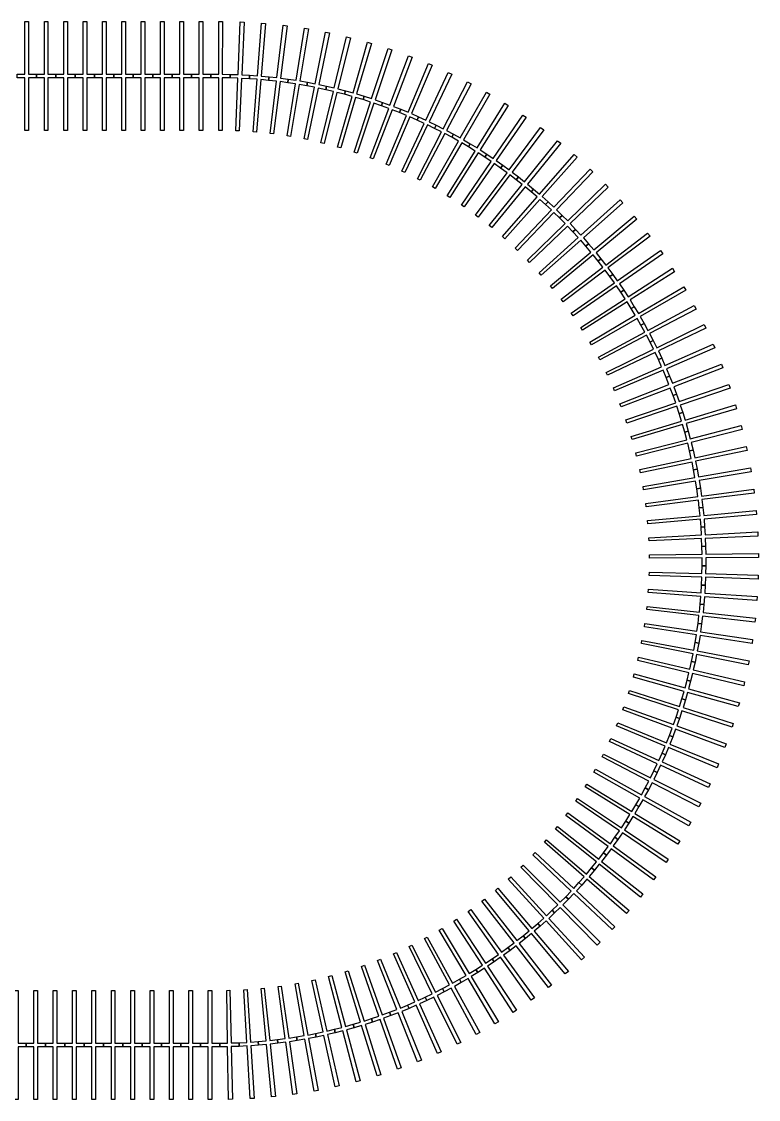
# Model space of a CAD drawing. Header units: metres. Extents: x 0 to 0.00122, y -0.00002 to 0.00042.
# Drawn here: x 0.0009182 to 0.0012225, y -0.0000225 to 0.0004225 of the extents above; entities that cross this region are included whole.
import ezdxf

# ---------------------------------------------------------------- set-up
doc = ezdxf.new("R2010")
doc.units = ezdxf.units.M

msp = doc.modelspace()

# ---------------------------------------------------------------- linework, layer by layer
for points in [[(0.00092432, 0.00039925), (0.00092107, 0.00039925), (0.00092107, 0.0003775), (0.00091957, 0.0003775), (0.00091957, 0.00039925), (0.00091632, 0.00039925), (0.00091632, 0.00040075), (0.00091957, 0.00040075), (0.00091957, 0.0004225), (0.00092107, 0.0004225), (0.00092107, 0.00040075), (0.00092432, 0.00040075), (0.00092432, 0.00039925)], [(0.00093232, 0.00039925), (0.00092907, 0.00039925), (0.00092907, 0.0003775), (0.00092757, 0.0003775), (0.00092757, 0.00039925), (0.00092432, 0.00039925), (0.00092432, 0.00040075), (0.00092757, 0.00040075), (0.00092757, 0.0004225), (0.00092907, 0.0004225), (0.00092907, 0.00040075), (0.00093232, 0.00040075), (0.00093232, 0.00039925)], [(0.00094032, 0.00039925), (0.00093707, 0.00039925), (0.00093707, 0.0003775), (0.00093557, 0.0003775), (0.00093557, 0.00039925), (0.00093232, 0.00039925), (0.00093232, 0.00040075), (0.00093557, 0.00040075), (0.00093557, 0.0004225), (0.00093707, 0.0004225), (0.00093707, 0.00040075), (0.00094032, 0.00040075), (0.00094032, 0.00039925)], [(0.00094832, 0.00039925), (0.00094507, 0.00039925), (0.00094507, 0.0003775), (0.00094357, 0.0003775), (0.00094357, 0.00039925), (0.00094032, 0.00039925), (0.00094032, 0.00040075), (0.00094357, 0.00040075), (0.00094357, 0.0004225), (0.00094507, 0.0004225), (0.00094507, 0.00040075), (0.00094832, 0.00040075), (0.00094832, 0.00039925)], [(0.00095632, 0.00039925), (0.00095307, 0.00039925), (0.00095307, 0.0003775), (0.00095157, 0.0003775), (0.00095157, 0.00039925), (0.00094832, 0.00039925), (0.00094832, 0.00040075), (0.00095157, 0.00040075), (0.00095157, 0.0004225), (0.00095307, 0.0004225), (0.00095307, 0.00040075), (0.00095632, 0.00040075), (0.00095632, 0.00039925)], [(0.00096432, 0.00039925), (0.00096107, 0.00039925), (0.00096107, 0.0003775), (0.00095957, 0.0003775), (0.00095957, 0.00039925), (0.00095632, 0.00039925), (0.00095632, 0.00040075), (0.00095957, 0.00040075), (0.00095957, 0.0004225), (0.00096107, 0.0004225), (0.00096107, 0.00040075), (0.00096432, 0.00040075), (0.00096432, 0.00039925)], [(0.00097232, 0.00039925), (0.00096907, 0.00039925), (0.00096907, 0.0003775), (0.00096757, 0.0003775), (0.00096757, 0.00039925), (0.00096432, 0.00039925), (0.00096432, 0.00040075), (0.00096757, 0.00040075), (0.00096757, 0.0004225), (0.00096907, 0.0004225), (0.00096907, 0.00040075), (0.00097232, 0.00040075), (0.00097232, 0.00039925)], [(0.00098032, 0.00039925), (0.00097707, 0.00039925), (0.00097707, 0.0003775), (0.00097557, 0.0003775), (0.00097557, 0.00039925), (0.00097232, 0.00039925), (0.00097232, 0.00040075), (0.00097557, 0.00040075), (0.00097557, 0.0004225), (0.00097707, 0.0004225), (0.00097707, 0.00040075), (0.00098032, 0.00040075), (0.00098032, 0.00039925)], [(0.00098832, 0.00039925), (0.00098507, 0.00039925), (0.00098507, 0.0003775), (0.00098357, 0.0003775), (0.00098357, 0.00039925), (0.00098032, 0.00039925), (0.00098032, 0.00040075), (0.00098357, 0.00040075), (0.00098357, 0.0004225), (0.00098507, 0.0004225), (0.00098507, 0.00040075), (0.00098832, 0.00040075), (0.00098832, 0.00039925)], [(0.00099632, 0.00039925), (0.00099307, 0.00039925), (0.00099307, 0.0003775), (0.00099157, 0.0003775), (0.00099157, 0.00039925), (0.00098832, 0.00039925), (0.00098832, 0.00040075), (0.00099157, 0.00040075), (0.00099157, 0.0004225), (0.00099307, 0.0004225), (0.00099307, 0.00040075), (0.00099632, 0.00040075), (0.00099632, 0.00039925)], [(0.0010043, 0.0003992), (0.00100106, 0.00039925), (0.00100095, 0.0003775), (0.00099957, 0.0003775), (0.00099957, 0.00039925), (0.00099632, 0.00039925), (0.00099632, 0.00040075), (0.00099957, 0.00040075), (0.00099957, 0.0004225), (0.00100119, 0.0004225), (0.00100107, 0.00040075), (0.00100433, 0.0004007), (0.0010043, 0.0003992)], [(0.00101226, 0.00039887), (0.00100903, 0.00039905), (0.00100805, 0.00037732), (0.00100672, 0.00037737), (0.00100754, 0.00039911), (0.0010043, 0.0003992), (0.00100433, 0.0004007), (0.0010076, 0.00040061), (0.00100842, 0.00042234), (0.00101009, 0.00042227), (0.0010091, 0.00040054), (0.00101236, 0.00040037), (0.00101226, 0.00039887)], [(0.00102021, 0.00039822), (0.00101698, 0.00039852), (0.00101513, 0.00037685), (0.0010138, 0.00037696), (0.00101549, 0.00039865), (0.00101226, 0.00039887), (0.00101236, 0.00040037), (0.00101561, 0.00040014), (0.0010173, 0.00042183), (0.00101897, 0.00042169), (0.00101711, 0.00040002), (0.00102036, 0.00039971), (0.00102021, 0.00039822)], [(0.00102812, 0.00039726), (0.00102491, 0.00039769), (0.00102219, 0.00037611), (0.00102087, 0.00037627), (0.00102343, 0.00039787), (0.00102021, 0.00039822), (0.00102036, 0.00039971), (0.0010236, 0.00039936), (0.00102616, 0.00042096), (0.00102782, 0.00042075), (0.0010251, 0.00039918), (0.00102833, 0.00039874), (0.00102812, 0.00039726)], [(0.00103598, 0.00039597), (0.00103279, 0.00039653), (0.00102921, 0.00037508), (0.0010279, 0.00037529), (0.00103132, 0.00039677), (0.00102812, 0.00039726), (0.00102833, 0.00039874), (0.00103156, 0.00039825), (0.00103497, 0.00041973), (0.00103662, 0.00041947), (0.00103304, 0.00039801), (0.00103625, 0.00039745), (0.00103598, 0.00039597)], [(0.00104379, 0.00039438), (0.00104063, 0.00039506), (0.00103619, 0.00037377), (0.00103489, 0.00037404), (0.00103916, 0.00039536), (0.00103598, 0.00039597), (0.00103625, 0.00039745), (0.00103946, 0.00039683), (0.00104373, 0.00041816), (0.00104537, 0.00041783), (0.00104093, 0.00039653), (0.00104412, 0.00039584), (0.00104379, 0.00039438)], [(0.00105153, 0.00039247), (0.0010484, 0.00039328), (0.00104311, 0.00037218), (0.00104182, 0.0003725), (0.00104694, 0.00039364), (0.00104379, 0.00039438), (0.00104412, 0.00039584), (0.0010473, 0.0003951), (0.00105242, 0.00041624), (0.00105404, 0.00041584), (0.00104876, 0.00039474), (0.00105192, 0.00039392), (0.00105153, 0.00039247)], [(0.00105919, 0.00039026), (0.00105609, 0.00039119), (0.00104996, 0.00037032), (0.00104868, 0.00037069), (0.00105465, 0.00039161), (0.00105153, 0.00039247), (0.00105192, 0.00039392), (0.00105506, 0.00039305), (0.00106103, 0.00041397), (0.00106263, 0.0004135), (0.00105651, 0.00039263), (0.00105963, 0.00039169), (0.00105919, 0.00039026)], [(0.00106675, 0.00038774), (0.00106369, 0.0003888), (0.00105673, 0.00036819), (0.00105547, 0.00036861), (0.00106227, 0.00038927), (0.00105919, 0.00039026), (0.00105963, 0.00039169), (0.00106274, 0.00039069), (0.00106954, 0.00041136), (0.00107112, 0.00041083), (0.00106417, 0.00039022), (0.00106725, 0.00038915), (0.00106675, 0.00038774)], [(0.0010742, 0.00038492), (0.00107119, 0.0003861), (0.00106342, 0.00036579), (0.00106217, 0.00036626), (0.00106979, 0.00038663), (0.00106675, 0.00038774), (0.00106725, 0.00038915), (0.00107031, 0.00038803), (0.00107793, 0.00040841), (0.00107949, 0.00040782), (0.00107172, 0.0003875), (0.00107476, 0.00038631), (0.0010742, 0.00038492)], [(0.00108154, 0.0003818), (0.00107857, 0.0003831), (0.00106999, 0.00036312), (0.00106877, 0.00036364), (0.0010772, 0.00038369), (0.0010742, 0.00038492), (0.00107476, 0.00038631), (0.00107778, 0.00038507), (0.0010862, 0.00040512), (0.00108774, 0.00040447), (0.00107916, 0.00038448), (0.00108215, 0.00038317), (0.00108154, 0.0003818)], [(0.00108874, 0.0003784), (0.00108583, 0.00037982), (0.00107646, 0.00036019), (0.00107526, 0.00036076), (0.00108448, 0.00038045), (0.00108154, 0.0003818), (0.00108215, 0.00038317), (0.00108512, 0.00038181), (0.00109434, 0.00040151), (0.00109585, 0.0004008), (0.00108648, 0.00038117), (0.00108941, 0.00037974), (0.00108874, 0.0003784)], [(0.0010958, 0.00037471), (0.00109295, 0.00037624), (0.00108281, 0.000357), (0.00108163, 0.00035762), (0.00109163, 0.00037693), (0.00108874, 0.0003784), (0.00108941, 0.00037974), (0.00109232, 0.00037826), (0.00110232, 0.00039758), (0.0011038, 0.0003968), (0.00109365, 0.00037757), (0.00109653, 0.00037602), (0.0010958, 0.00037471)], [(0.00110271, 0.00037074), (0.00109993, 0.00037238), (0.00108902, 0.00035356), (0.00108786, 0.00035423), (0.00109863, 0.00037313), (0.0010958, 0.00037471), (0.00109653, 0.00037602), (0.00109937, 0.00037443), (0.00111014, 0.00039333), (0.00111159, 0.0003925), (0.00110068, 0.00037368), (0.00110349, 0.00037202), (0.00110271, 0.00037074)], [(0.00110946, 0.00036649), (0.00110674, 0.00036825), (0.00109509, 0.00034988), (0.00109396, 0.00035059), (0.00110547, 0.00036904), (0.00110271, 0.00037074), (0.00110349, 0.00037202), (0.00110627, 0.00037032), (0.00111778, 0.00038877), (0.00111919, 0.00038788), (0.00110754, 0.00036951), (0.00111028, 0.00036774), (0.00110946, 0.00036649)], [(0.00111603, 0.00036198), (0.00111338, 0.00036384), (0.00110101, 0.00034596), (0.00109991, 0.00034671), (0.00111215, 0.00036469), (0.00110946, 0.00036649), (0.00111028, 0.00036774), (0.00111299, 0.00036593), (0.00112524, 0.00038391), (0.00112661, 0.00038296), (0.00111424, 0.00036508), (0.0011169, 0.0003632), (0.00111603, 0.00036198)], [(0.00112241, 0.00035721), (0.00111984, 0.00035918), (0.00110676, 0.0003418), (0.00110569, 0.0003426), (0.00111865, 0.00036007), (0.00111603, 0.00036198), (0.0011169, 0.0003632), (0.00111954, 0.00036128), (0.00113249, 0.00037875), (0.00113383, 0.00037775), (0.00112075, 0.00036038), (0.00112334, 0.00035839), (0.00112241, 0.00035721)], [(0.0011286, 0.00035219), (0.00112611, 0.00035426), (0.00111235, 0.00033742), (0.00111131, 0.00033826), (0.00112495, 0.0003552), (0.00112241, 0.00035721), (0.00112334, 0.00035839), (0.00112589, 0.00035637), (0.00113953, 0.00037331), (0.00114083, 0.00037226), (0.00112706, 0.00035542), (0.00112957, 0.00035334), (0.0011286, 0.00035219)], [(0.00113459, 0.00034693), (0.00113218, 0.00034909), (0.00111775, 0.00033282), (0.00111675, 0.0003337), (0.00113106, 0.00035008), (0.0011286, 0.00035219), (0.00112957, 0.00035334), (0.00113205, 0.00035121), (0.00114635, 0.00036759), (0.0011476, 0.00036649), (0.00113318, 0.00035022), (0.0011356, 0.00034803), (0.00113459, 0.00034693)], [(0.00114035, 0.00034143), (0.00113804, 0.00034369), (0.00112297, 0.000328), (0.00112201, 0.00032892), (0.00113696, 0.00034472), (0.00113459, 0.00034693), (0.0011356, 0.00034803), (0.00113799, 0.00034581), (0.00115294, 0.00036161), (0.00115414, 0.00036045), (0.00113908, 0.00034477), (0.00114141, 0.00034249), (0.00114035, 0.00034143)], [(0.0011459, 0.0003357), (0.00114367, 0.00033805), (0.00112799, 0.00032298), (0.00112706, 0.00032394), (0.00114263, 0.00033913), (0.00114035, 0.00034143), (0.00114141, 0.00034249), (0.00114371, 0.00034017), (0.00115928, 0.00035536), (0.00116044, 0.00035416), (0.00114475, 0.00033909), (0.001147, 0.00033672), (0.0011459, 0.0003357)], [(0.00115121, 0.00032976), (0.00114908, 0.0003322), (0.00113281, 0.00031777), (0.00113192, 0.00031876), (0.00114808, 0.00033331), (0.0011459, 0.0003357), (0.001147, 0.00033672), (0.0011492, 0.00033432), (0.00116536, 0.00034887), (0.00116647, 0.00034762), (0.0011502, 0.00033319), (0.00115235, 0.00033073), (0.00115121, 0.00032976)], [(0.00115627, 0.00032361), (0.00115425, 0.00032613), (0.00113741, 0.00031236), (0.00113656, 0.00031339), (0.0011533, 0.00032728), (0.00115121, 0.00032976), (0.00115235, 0.00033073), (0.00115445, 0.00032824), (0.00117118, 0.00034214), (0.00117224, 0.00034085), (0.00115541, 0.00032708), (0.00115745, 0.00032454), (0.00115627, 0.00032361)], [(0.00116109, 0.00031726), (0.00115917, 0.00031986), (0.00114179, 0.00030678), (0.00114099, 0.00030784), (0.00115826, 0.00032105), (0.00115627, 0.00032361), (0.00115745, 0.00032454), (0.00115945, 0.00032196), (0.00117673, 0.00033518), (0.00117774, 0.00033385), (0.00116036, 0.00032076), (0.00116231, 0.00031814), (0.00116109, 0.00031726)], [(0.00116565, 0.00031072), (0.00116383, 0.0003134), (0.00114595, 0.00030102), (0.00114519, 0.00030211), (0.00116298, 0.00031463), (0.00116109, 0.00031726), (0.00116231, 0.00031814), (0.0011642, 0.00031549), (0.00118199, 0.000328), (0.00118295, 0.00032663), (0.00116507, 0.00031425), (0.0011669, 0.00031156), (0.00116565, 0.00031072)], [(0.00116995, 0.00030401), (0.00116824, 0.00030676), (0.00114987, 0.0002951), (0.00114915, 0.00029623), (0.00116743, 0.00030802), (0.00116565, 0.00031072), (0.0011669, 0.00031156), (0.00116869, 0.00030883), (0.00118697, 0.00032062), (0.00118787, 0.00031922), (0.0011695, 0.00030756), (0.00117123, 0.00030479), (0.00116995, 0.00030401)], [(0.00117397, 0.00029713), (0.00117237, 0.00029994), (0.00115355, 0.00028903), (0.00115288, 0.00029018), (0.00117162, 0.00030123), (0.00116995, 0.00030401), (0.00117123, 0.00030479), (0.00117291, 0.000302), (0.00119164, 0.00031305), (0.00119248, 0.00031161), (0.00117367, 0.0003007), (0.00117528, 0.00029786), (0.00117397, 0.00029713)], [(0.00117772, 0.0002901), (0.00117623, 0.00029297), (0.00115699, 0.00028282), (0.00115637, 0.000284), (0.00117553, 0.00029429), (0.00117397, 0.00029713), (0.00117528, 0.00029786), (0.00117685, 0.000295), (0.00119601, 0.00030529), (0.00119679, 0.00030382), (0.00117756, 0.00029367), (0.00117905, 0.00029077), (0.00117772, 0.0002901)], [(0.00118118, 0.00028292), (0.00117981, 0.00028585), (0.00116018, 0.00027648), (0.0011596, 0.00027768), (0.00117916, 0.0002872), (0.00117772, 0.0002901), (0.00117905, 0.00029077), (0.00118051, 0.00028785), (0.00120006, 0.00029737), (0.00120079, 0.00029587), (0.00118116, 0.0002865), (0.00118254, 0.00028354), (0.00118118, 0.00028292)], [(0.00118435, 0.00027561), (0.0011831, 0.00027859), (0.00116311, 0.00027001), (0.00116258, 0.00027123), (0.0011825, 0.00027996), (0.00118118, 0.00028292), (0.00118254, 0.00028354), (0.00118387, 0.00028056), (0.0012038, 0.00028929), (0.00120446, 0.00028776), (0.00118447, 0.00027918), (0.00118574, 0.00027617), (0.00118435, 0.00027561)], [(0.00118722, 0.00026817), (0.00118609, 0.00027121), (0.00116578, 0.00026343), (0.0011653, 0.00026468), (0.00118555, 0.0002726), (0.00118435, 0.00027561), (0.00118574, 0.00027617), (0.00118695, 0.00027315), (0.0012072, 0.00028107), (0.00120781, 0.00027952), (0.00118749, 0.00027174), (0.00118863, 0.00026869), (0.00118722, 0.00026817)], [(0.0011898, 0.00026063), (0.00118879, 0.00026371), (0.00116818, 0.00025675), (0.00116775, 0.00025801), (0.00118831, 0.00026512), (0.00118722, 0.00026817), (0.00118863, 0.00026869), (0.00118973, 0.00026561), (0.00121028, 0.00027272), (0.00121082, 0.00027114), (0.00119021, 0.00026419), (0.00119123, 0.00026109), (0.0011898, 0.00026063)], [(0.00119207, 0.00025299), (0.00119119, 0.00025611), (0.00117032, 0.00024998), (0.00116994, 0.00025126), (0.00119076, 0.00025754), (0.0011898, 0.00026063), (0.00119123, 0.00026109), (0.0011922, 0.00025797), (0.00121302, 0.00026425), (0.0012135, 0.00026265), (0.00119263, 0.00025653), (0.00119352, 0.00025339), (0.00119207, 0.00025299)], [(0.00119404, 0.00024527), (0.00119328, 0.00024842), (0.00117218, 0.00024313), (0.00117185, 0.00024442), (0.00119291, 0.00024987), (0.00119207, 0.00025299), (0.00119352, 0.00025339), (0.00119436, 0.00025024), (0.00121542, 0.00025568), (0.00121583, 0.00025407), (0.00119473, 0.00024878), (0.0011955, 0.00024561), (0.00119404, 0.00024527)], [(0.00119569, 0.00023747), (0.00119506, 0.00024065), (0.00117377, 0.00023621), (0.00117349, 0.00023751), (0.00119475, 0.00024211), (0.00119404, 0.00024527), (0.0011955, 0.00024561), (0.00119622, 0.00024243), (0.00121747, 0.00024702), (0.00121782, 0.00024539), (0.00119653, 0.00024096), (0.00119717, 0.00023776), (0.00119569, 0.00023747)], [(0.00119704, 0.00022962), (0.00119653, 0.00023282), (0.00117508, 0.00022923), (0.00117485, 0.00023055), (0.00119628, 0.00023429), (0.00119569, 0.00023747), (0.00119717, 0.00023776), (0.00119775, 0.00023455), (0.00121918, 0.00023829), (0.00121946, 0.00023665), (0.00119801, 0.00023306), (0.00119852, 0.00022984), (0.00119704, 0.00022962)], [(0.00119806, 0.00022172), (0.00119768, 0.00022493), (0.00117611, 0.00022221), (0.00117593, 0.00022353), (0.00119749, 0.00022641), (0.00119704, 0.00022962), (0.00119852, 0.00022984), (0.00119898, 0.00022661), (0.00122054, 0.0002295), (0.00122075, 0.00022784), (0.00119917, 0.00022512), (0.00119955, 0.00022188), (0.00119806, 0.00022172)], [(0.00119877, 0.00021378), (0.00119852, 0.00021701), (0.00117685, 0.00021515), (0.00117673, 0.00021648), (0.00119839, 0.00021849), (0.00119806, 0.00022172), (0.00119955, 0.00022188), (0.00119988, 0.00021863), (0.00122154, 0.00022065), (0.00122169, 0.00021899), (0.00120002, 0.00021713), (0.00120027, 0.00021388), (0.00119877, 0.00021378)], [(0.00119917, 0.00020582), (0.00119904, 0.00020905), (0.00117732, 0.00020807), (0.00117725, 0.00020939), (0.00119897, 0.00021055), (0.00119877, 0.00021378), (0.00120027, 0.00021388), (0.00120047, 0.00021063), (0.00122219, 0.00021178), (0.00122227, 0.00021011), (0.00120054, 0.00020912), (0.00120066, 0.00020586), (0.00119917, 0.00020582)], [(0.00119924, 0.00019785), (0.00119925, 0.00020109), (0.0011775, 0.00020097), (0.00117749, 0.0002023), (0.00119923, 0.00020258), (0.00119917, 0.00020582), (0.00120066, 0.00020586), (0.00120073, 0.0002026), (0.00122248, 0.00020288), (0.0012225, 0.00020121), (0.00120075, 0.00020109), (0.00120074, 0.00019783), (0.00119924, 0.00019785)], [(0.00119899, 0.00018988), (0.00119913, 0.00019312), (0.00117739, 0.00019387), (0.00117744, 0.0001952), (0.00119918, 0.00019461), (0.00119924, 0.00019785), (0.00120074, 0.00019783), (0.00120068, 0.00019457), (0.00122242, 0.00019398), (0.00122237, 0.00019231), (0.00120063, 0.00019307), (0.00120049, 0.00018981), (0.00119899, 0.00018988)], [(0.00119843, 0.00018193), (0.0011987, 0.00018516), (0.00117701, 0.00018678), (0.0011771, 0.00018811), (0.0011988, 0.00018665), (0.00119899, 0.00018988), (0.00120049, 0.00018981), (0.0012003, 0.00018655), (0.001222, 0.00018509), (0.00122188, 0.00018343), (0.00120019, 0.00018505), (0.00119992, 0.0001818), (0.00119843, 0.00018193)], [(0.00119755, 0.00017401), (0.00119794, 0.00017723), (0.00117634, 0.00017971), (0.00117648, 0.00018104), (0.00119811, 0.00017871), (0.00119843, 0.00018193), (0.00119992, 0.0001818), (0.0011996, 0.00017855), (0.00122123, 0.00017623), (0.00122104, 0.00017457), (0.00119943, 0.00017706), (0.00119904, 0.00017382), (0.00119755, 0.00017401)], [(0.00119635, 0.00016613), (0.00119688, 0.00016933), (0.00117538, 0.00017268), (0.00117558, 0.00017399), (0.0011971, 0.00017081), (0.00119755, 0.00017401), (0.00119904, 0.00017382), (0.00119858, 0.00017059), (0.0012201, 0.0001674), (0.00121985, 0.00016575), (0.00119836, 0.0001691), (0.00119783, 0.00016588), (0.00119635, 0.00016613)], [(0.00119484, 0.00015831), (0.00119549, 0.00016148), (0.00117415, 0.00016569), (0.0011744, 0.00016699), (0.00119577, 0.00016295), (0.00119635, 0.00016613), (0.00119783, 0.00016588), (0.00119725, 0.00016267), (0.00121862, 0.00015862), (0.0012183, 0.00015699), (0.00119696, 0.00016119), (0.00119631, 0.000158), (0.00119484, 0.00015831)], [(0.00119302, 0.00015055), (0.00119379, 0.00015369), (0.00117264, 0.00015875), (0.00117294, 0.00016004), (0.00119414, 0.00015515), (0.00119484, 0.00015831), (0.00119631, 0.000158), (0.0011956, 0.00015481), (0.00121679, 0.00014992), (0.00121641, 0.00014829), (0.00119525, 0.00015335), (0.00119447, 0.00015018), (0.00119302, 0.00015055)], [(0.00119088, 0.00014287), (0.00119179, 0.00014598), (0.00117085, 0.00015188), (0.00117121, 0.00015316), (0.00119219, 0.00014742), (0.00119302, 0.00015055), (0.00119447, 0.00015018), (0.00119363, 0.00014703), (0.00121461, 0.00014129), (0.00121417, 0.00013968), (0.00119323, 0.00014557), (0.00119232, 0.00014244), (0.00119088, 0.00014287)], [(0.00118845, 0.00013528), (0.00118947, 0.00013836), (0.00116879, 0.00014508), (0.0011692, 0.00014635), (0.00118993, 0.00013978), (0.00119088, 0.00014287), (0.00119232, 0.00014244), (0.00119136, 0.00013932), (0.00121209, 0.00013275), (0.00121158, 0.00013116), (0.0011909, 0.00013789), (0.00118987, 0.0001348), (0.00118845, 0.00013528)], [(0.00118571, 0.0001278), (0.00118686, 0.00013083), (0.00116646, 0.00013838), (0.00116692, 0.00013963), (0.00118737, 0.00013223), (0.00118845, 0.00013528), (0.00118987, 0.0001348), (0.00118878, 0.00013172), (0.00120923, 0.00012432), (0.00120866, 0.00012276), (0.00118826, 0.00013031), (0.00118711, 0.00012726), (0.00118571, 0.0001278)], [(0.00118267, 0.00012043), (0.00118394, 0.00012341), (0.00116386, 0.00013177), (0.00116437, 0.000133), (0.00118451, 0.00012479), (0.00118571, 0.0001278), (0.00118711, 0.00012726), (0.0011859, 0.00012423), (0.00120604, 0.00011602), (0.00120541, 0.00011447), (0.00118533, 0.00012283), (0.00118405, 0.00011983), (0.00118267, 0.00012043)], [(0.00117935, 0.00011319), (0.00118073, 0.00011612), (0.001161, 0.00012527), (0.00116156, 0.00012648), (0.00118136, 0.00011747), (0.00118267, 0.00012043), (0.00118405, 0.00011983), (0.00118272, 0.00011685), (0.00120252, 0.00010784), (0.00120182, 0.00010633), (0.00118209, 0.00011548), (0.0011807, 0.00011254), (0.00117935, 0.00011319)], [(0.00117573, 0.00010609), (0.00117723, 0.00010896), (0.00115789, 0.00011889), (0.00115849, 0.00012008), (0.00117791, 0.00011029), (0.00117935, 0.00011319), (0.0011807, 0.00011254), (0.00117925, 0.00010961), (0.00119867, 0.00009982), (0.00119791, 0.00009833), (0.00117857, 0.00010827), (0.00117705, 0.00010538), (0.00117573, 0.00010609)], [(0.00117183, 0.00009914), (0.00117345, 0.00010194), (0.00115452, 0.00011265), (0.00115517, 0.00011381), (0.00117418, 0.00010324), (0.00117573, 0.00010609), (0.00117705, 0.00010538), (0.00117549, 0.00010252), (0.00119451, 0.00009195), (0.00119369, 0.0000905), (0.00117476, 0.0001012), (0.00117313, 0.00009838), (0.00117183, 0.00009914)], [(0.00116766, 0.00009234), (0.00116939, 0.00009508), (0.0011509, 0.00010654), (0.0011516, 0.00010767), (0.00117017, 0.00009636), (0.00117183, 0.00009914), (0.00117313, 0.00009838), (0.00117145, 0.00009558), (0.00119003, 0.00008426), (0.00118916, 0.00008284), (0.00117067, 0.00009429), (0.00116893, 0.00009153), (0.00116766, 0.00009234)], [(0.00116322, 0.00008573), (0.00116506, 0.00008839), (0.00114704, 0.00010058), (0.00114778, 0.00010168), (0.00116589, 0.00008963), (0.00116766, 0.00009234), (0.00116893, 0.00009153), (0.00116714, 0.0000888), (0.00118525, 0.00007676), (0.00118432, 0.00007537), (0.0011663, 0.00008755), (0.00116445, 0.00008487), (0.00116322, 0.00008573)], [(0.00115852, 0.00007929), (0.00116046, 0.00008188), (0.00114295, 0.00009478), (0.00114373, 0.00009585), (0.00116135, 0.00008309), (0.00116322, 0.00008573), (0.00116445, 0.00008487), (0.00116256, 0.00008221), (0.00118017, 0.00006945), (0.00117919, 0.0000681), (0.00116167, 0.00008099), (0.00115972, 0.00007838), (0.00115852, 0.00007929)], [(0.00115357, 0.00007305), (0.00115561, 0.00007556), (0.00113863, 0.00008914), (0.00113945, 0.00009019), (0.00115654, 0.00007673), (0.00115852, 0.00007929), (0.00115972, 0.00007838), (0.00115772, 0.0000758), (0.00117481, 0.00006235), (0.00117377, 0.00006104), (0.00115678, 0.00007462), (0.00115473, 0.00007209), (0.00115357, 0.00007305)], [(0.00114837, 0.00006701), (0.00115051, 0.00006944), (0.00113408, 0.00008369), (0.00113495, 0.0000847), (0.00115149, 0.00007057), (0.00115357, 0.00007305), (0.00115473, 0.00007209), (0.00115263, 0.00006959), (0.00116916, 0.00005547), (0.00116807, 0.0000542), (0.00115164, 0.00006845), (0.00114949, 0.00006601), (0.00114837, 0.00006701)], [(0.00114293, 0.00006118), (0.00114517, 0.00006352), (0.00112932, 0.00007842), (0.00113023, 0.00007939), (0.00114619, 0.00006461), (0.00114837, 0.00006701), (0.00114949, 0.00006601), (0.00114729, 0.0000636), (0.00116325, 0.00004882), (0.00116211, 0.0000476), (0.00114626, 0.00006249), (0.00114401, 0.00006014), (0.00114293, 0.00006118)], [(0.00113727, 0.00005558), (0.0011396, 0.00005783), (0.00112436, 0.00007335), (0.0011253, 0.00007428), (0.00114066, 0.00005888), (0.00114293, 0.00006118), (0.00114401, 0.00006014), (0.00114172, 0.00005781), (0.00115707, 0.00004241), (0.00115589, 0.00004124), (0.00114065, 0.00005676), (0.0011383, 0.00005449), (0.00113727, 0.00005558)], [(0.00113138, 0.0000502), (0.0011338, 0.00005236), (0.00111919, 0.00006847), (0.00112018, 0.00006937), (0.0011349, 0.00005336), (0.00113727, 0.00005558), (0.0011383, 0.00005449), (0.00113592, 0.00005226), (0.00115064, 0.00003625), (0.00114941, 0.00003513), (0.00113481, 0.00005125), (0.00113237, 0.00004907), (0.00113138, 0.0000502)], [(0.00112529, 0.00004507), (0.00112779, 0.00004712), (0.00111384, 0.00006381), (0.00111486, 0.00006467), (0.00112893, 0.00004809), (0.00113138, 0.0000502), (0.00113237, 0.00004907), (0.0011299, 0.00004694), (0.00114398, 0.00003036), (0.0011427, 0.00002929), (0.00112875, 0.00004597), (0.00112623, 0.0000439), (0.00112529, 0.00004507)], [(0.00111899, 0.00004018), (0.00112157, 0.00004214), (0.0011083, 0.00005937), (0.00110935, 0.00006019), (0.00112275, 0.00004305), (0.00112529, 0.00004507), (0.00112623, 0.0000439), (0.00112368, 0.00004187), (0.00113708, 0.00002474), (0.00113576, 0.00002372), (0.00112249, 0.00004095), (0.00111989, 0.00003898), (0.00111899, 0.00004018)], [(0.00111251, 0.00003555), (0.00111516, 0.0000374), (0.00110259, 0.00005515), (0.00110367, 0.00005592), (0.00111638, 0.00003827), (0.00111899, 0.00004018), (0.00111989, 0.00003898), (0.00111725, 0.00003705), (0.00112996, 0.0000194), (0.0011286, 0.00001843), (0.00111603, 0.00003618), (0.00111335, 0.00003431), (0.00111251, 0.00003555)], [(0.00110584, 0.00003118), (0.00110857, 0.00003293), (0.00109672, 0.00005116), (0.00109783, 0.00005189), (0.00110982, 0.00003375), (0.00111251, 0.00003555), (0.00111335, 0.00003431), (0.00111064, 0.00003249), (0.00112263, 0.00001435), (0.00112124, 0.00001343), (0.00110939, 0.00003167), (0.00110664, 0.00002991), (0.00110584, 0.00003118)], [(0.00109201, 0.00002327), (0.00109487, 0.00002478), (0.00108451, 0.00004391), (0.00108568, 0.00004455), (0.00109618, 0.0000255), (0.001099, 0.00002709), (0.00109975, 0.00002579), (0.0010969, 0.00002419), (0.0011074, 0.00000514), (0.00110594, 0.00000434), (0.00109558, 0.00002347), (0.0010927, 0.00002194), (0.00109201, 0.00002327)], [(0.001099, 0.00002709), (0.0011018, 0.00002872), (0.00109069, 0.00004742), (0.00109183, 0.0000481), (0.00110308, 0.00002949), (0.00110584, 0.00003118), (0.00110664, 0.00002991), (0.00110386, 0.0000282), (0.00111511, 0.00000959), (0.00111368, 0.00000873), (0.00110257, 0.00002743), (0.00109975, 0.00002579), (0.001099, 0.00002709)], [(0.00108487, 0.00001973), (0.00108779, 0.00002113), (0.0010782, 0.00004066), (0.0010794, 0.00004125), (0.00108913, 0.00002179), (0.00109201, 0.00002327), (0.0010927, 0.00002194), (0.0010898, 0.00002045), (0.00109953, 0.000001), (0.00109803, 0.00000026), (0.00108845, 0.00001978), (0.00108551, 0.00001837), (0.00108487, 0.00001973)], [(0.00107759, 0.00001648), (0.00108056, 0.00001776), (0.00107177, 0.00003766), (0.00107298, 0.0000382), (0.00108193, 0.00001837), (0.00108487, 0.00001973), (0.00108551, 0.00001837), (0.00108254, 0.00001701), (0.00109149, -0.00000282), (0.00108996, -0.0000035), (0.00108117, 0.00001639), (0.00107818, 0.0000151), (0.00107759, 0.00001648)], [(0.00106268, 0.00001086), (0.00106574, 0.00001191), (0.00105857, 0.00003244), (0.00105982, 0.00003288), (0.00106715, 0.00001241), (0.00107019, 0.00001352), (0.00107072, 0.00001212), (0.00106766, 0.00001099), (0.00107499, -0.00000948), (0.00107341, -0.00001004), (0.00106624, 0.00001049), (0.00106315, 0.00000944), (0.00106268, 0.00001086)], [(0.00107019, 0.00001352), (0.00107321, 0.00001469), (0.00106522, 0.00003492), (0.00106646, 0.00003541), (0.0010746, 0.00001524), (0.00107759, 0.00001648), (0.00107818, 0.0000151), (0.00107516, 0.00001385), (0.0010833, -0.00000632), (0.00108175, -0.00000694), (0.00107376, 0.00001329), (0.00107072, 0.00001212), (0.00107019, 0.00001352)], [(0.00103958, 0.00000472), (0.00104275, 0.00000539), (0.00103809, 0.00002663), (0.00103939, 0.00002692), (0.00104421, 0.00000572), (0.00104736, 0.00000646), (0.00104772, 0.000005), (0.00104454, 0.00000425), (0.00104937, -0.00001695), (0.00104774, -0.00001732), (0.00104307, 0.00000393), (0.00103988, 0.00000325), (0.00103958, 0.00000472)], [(0.00104736, 0.00000646), (0.0010505, 0.00000726), (0.00104499, 0.0000283), (0.00104627, 0.00002864), (0.00105195, 0.00000764), (0.00105506, 0.00000851), (0.00105548, 0.00000707), (0.00105234, 0.00000619), (0.00105801, -0.00001481), (0.00105639, -0.00001523), (0.00105088, 0.00000581), (0.00104772, 0.000005), (0.00104736, 0.00000646)], [(0.00105506, 0.00000851), (0.00105817, 0.00000943), (0.00105182, 0.00003023), (0.00105309, 0.00003063), (0.0010596, 0.00000987), (0.00106268, 0.00001086), (0.00106315, 0.00000944), (0.00106004, 0.00000844), (0.00106655, -0.00001231), (0.00106496, -0.00001281), (0.00105861, 0.000008), (0.00105548, 0.00000707), (0.00105506, 0.00000851)], [(0.000912, 0.00000075), (0.00091525, 0.00000075), (0.00091525, 0.0000225), (0.00091675, 0.0000225), (0.00091675, 0.00000075), (0.00092, 0.00000075), (0.00092, -0.00000075), (0.00091675, -0.00000075), (0.00091675, -0.0000225), (0.00091525, -0.0000225), (0.00091525, -0.00000075), (0.000912, -0.00000075), (0.000912, 0.00000075)], [(0.00092, 0.00000075), (0.00092325, 0.00000075), (0.00092325, 0.0000225), (0.00092475, 0.0000225), (0.00092475, 0.00000075), (0.000928, 0.00000075), (0.000928, -0.00000075), (0.00092475, -0.00000075), (0.00092475, -0.0000225), (0.00092325, -0.0000225), (0.00092325, -0.00000075), (0.00092, -0.00000075), (0.00092, 0.00000075)], [(0.000928, 0.00000075), (0.00093125, 0.00000075), (0.00093125, 0.0000225), (0.00093275, 0.0000225), (0.00093275, 0.00000075), (0.000936, 0.00000075), (0.000936, -0.00000075), (0.00093275, -0.00000075), (0.00093275, -0.0000225), (0.00093125, -0.0000225), (0.00093125, -0.00000075), (0.000928, -0.00000075), (0.000928, 0.00000075)], [(0.000936, 0.00000075), (0.00093925, 0.00000075), (0.00093925, 0.0000225), (0.00094075, 0.0000225), (0.00094075, 0.00000075), (0.000944, 0.00000075), (0.000944, -0.00000075), (0.00094075, -0.00000075), (0.00094075, -0.0000225), (0.00093925, -0.0000225), (0.00093925, -0.00000075), (0.000936, -0.00000075), (0.000936, 0.00000075)], [(0.000944, 0.00000075), (0.00094725, 0.00000075), (0.00094725, 0.0000225), (0.00094875, 0.0000225), (0.00094875, 0.00000075), (0.000952, 0.00000075), (0.000952, -0.00000075), (0.00094875, -0.00000075), (0.00094875, -0.0000225), (0.00094725, -0.0000225), (0.00094725, -0.00000075), (0.000944, -0.00000075), (0.000944, 0.00000075)], [(0.000952, 0.00000075), (0.00095525, 0.00000075), (0.00095525, 0.0000225), (0.00095675, 0.0000225), (0.00095675, 0.00000075), (0.00096, 0.00000075), (0.00096, -0.00000075), (0.00095675, -0.00000075), (0.00095675, -0.0000225), (0.00095525, -0.0000225), (0.00095525, -0.00000075), (0.000952, -0.00000075), (0.000952, 0.00000075)], [(0.00096, 0.00000075), (0.00096325, 0.00000075), (0.00096325, 0.0000225), (0.00096475, 0.0000225), (0.00096475, 0.00000075), (0.000968, 0.00000075), (0.000968, -0.00000075), (0.00096475, -0.00000075), (0.00096475, -0.0000225), (0.00096325, -0.0000225), (0.00096325, -0.00000075), (0.00096, -0.00000075), (0.00096, 0.00000075)], [(0.000968, 0.00000075), (0.00097125, 0.00000075), (0.00097125, 0.0000225), (0.00097275, 0.0000225), (0.00097275, 0.00000075), (0.000976, 0.00000075), (0.000976, -0.00000075), (0.00097275, -0.00000075), (0.00097275, -0.0000225), (0.00097125, -0.0000225), (0.00097125, -0.00000075), (0.000968, -0.00000075), (0.000968, 0.00000075)], [(0.000976, 0.00000075), (0.00097925, 0.00000075), (0.00097925, 0.0000225), (0.00098075, 0.0000225), (0.00098075, 0.00000075), (0.000984, 0.00000075), (0.000984, -0.00000075), (0.00098075, -0.00000075), (0.00098075, -0.0000225), (0.00097925, -0.0000225), (0.00097925, -0.00000075), (0.000976, -0.00000075), (0.000976, 0.00000075)], [(0.000984, 0.00000075), (0.00098725, 0.00000075), (0.00098725, 0.0000225), (0.00098875, 0.0000225), (0.00098875, 0.00000075), (0.000992, 0.00000075), (0.000992, -0.00000075), (0.00098875, -0.00000075), (0.00098875, -0.0000225), (0.00098725, -0.0000225), (0.00098725, -0.00000075), (0.000984, -0.00000075), (0.000984, 0.00000075)], [(0.000992, 0.00000075), (0.00099525, 0.00000075), (0.00099525, 0.0000225), (0.00099675, 0.0000225), (0.00099675, 0.00000075), (0.001, 0.00000075), (0.001, -0.00000075), (0.00099675, -0.00000075), (0.00099675, -0.0000225), (0.00099525, -0.0000225), (0.00099525, -0.00000075), (0.000992, -0.00000075), (0.000992, 0.00000075)], [(0.001, 0.00000075), (0.00100324, 0.00000078), (0.00100288, 0.00002252), (0.00100422, 0.00002255), (0.00100473, 0.00000081), (0.00100797, 0.00000091), (0.00100803, -0.00000059), (0.00100477, -0.00000069), (0.00100528, -0.00002244), (0.00100362, -0.00002247), (0.00100326, -0.00000072), (0.001, -0.00000075), (0.001, 0.00000075)], [(0.00100797, 0.00000091), (0.0010112, 0.00000107), (0.00100998, 0.00002278), (0.00101131, 0.00002286), (0.00101269, 0.00000115), (0.00101592, 0.00000139), (0.00101604, -0.00000011), (0.00101279, -0.00000034), (0.00101417, -0.00002205), (0.00101251, -0.00002215), (0.00101129, -0.00000043), (0.00100803, -0.00000059), (0.00100797, 0.00000091)], [(0.00101592, 0.00000139), (0.00101915, 0.00000167), (0.00101706, 0.00002332), (0.00101838, 0.00002345), (0.00102064, 0.00000182), (0.00102385, 0.00000218), (0.00102403, 0.00000069), (0.00102079, 0.00000033), (0.00102304, -0.0000213), (0.00102138, -0.00002147), (0.00101929, 0.00000018), (0.00101604, -0.00000011), (0.00101592, 0.00000139)], [(0.00102385, 0.00000218), (0.00102706, 0.0000026), (0.00102411, 0.00002415), (0.00102543, 0.00002433), (0.00102854, 0.00000281), (0.00103174, 0.00000329), (0.00103198, 0.00000181), (0.00102876, 0.00000132), (0.00103187, -0.00002021), (0.00103022, -0.00002044), (0.00102727, 0.00000111), (0.00102403, 0.00000069), (0.00102385, 0.00000218)], [(0.00103174, 0.00000329), (0.00103494, 0.00000384), (0.00103112, 0.00002525), (0.00103243, 0.00002549), (0.00103641, 0.0000041), (0.00103958, 0.00000472), (0.00103988, 0.00000325), (0.00103668, 0.00000263), (0.00104065, -0.00001875), (0.00103901, -0.00001905), (0.0010352, 0.00000236), (0.00103198, 0.00000181), (0.00103174, 0.00000329)]]:
    msp.add_lwpolyline(points, close=True)

doc.saveas('drawing.dxf')
